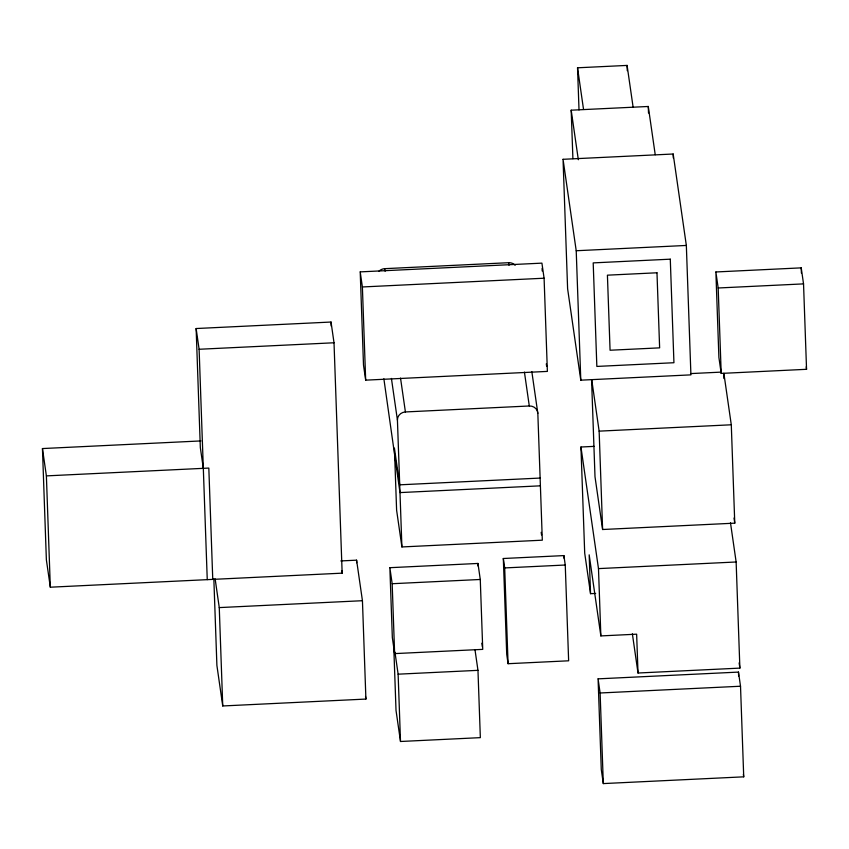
<?xml version="1.0" encoding="UTF-8"?>
<svg xmlns="http://www.w3.org/2000/svg" width="849" height="849" viewBox="0 0 849 849"><rect width="100%" height="100%" fill="white"/><g stroke="black" fill="none" stroke-linecap="round" stroke-linejoin="round"><path stroke-width="1.27" d="M579.018 109.935L577.532 67.793L627.093 65.415L633.099 107.07M572.905 158.678L571.186 110.19L648.275 106.475L655.226 154.709M563.046 159.304L673.172 154.009L686.342 245.446L690.916 374.865L580.79 380.172L567.61 288.734L563.046 159.304L576.216 250.742L580.79 380.172M576.216 250.742L686.342 245.446M379.004 271.224A8.278 7.768 -8.2 0 1 384.767 268.666L508.657 262.702A8.278 7.768 -8.2 0 1 515.173 265.27M360.209 271.882L541.917 263.137L544.092 278.217L547.382 371.406L365.675 380.15L363.499 365.07L360.209 271.882L362.385 286.962L365.675 380.15M362.385 286.962L544.092 278.217M715.877 271.967L801.223 267.86L803.536 283.884L806.55 369.304L721.204 373.411L718.891 357.387L715.877 271.967L718.18 287.991L721.204 373.411M718.18 287.991L803.536 283.884M203.325 468.34L200.332 447.603L196.13 328.531L331.036 322.036L334.018 342.773L342.158 573.16L50.324 587.2L46.377 559.862L42.45 448.559L200.926 440.928M196.13 328.531L199.112 349.268L334.018 342.773M690.64 373.592L721.045 372.127M401.906 546.947L397.428 420.106A8.278 7.768 -8.2 0 1 405.408 411.945L529.298 405.981A8.278 7.768 -8.2 0 1 537.831 413.346L542.32 540.187L401.906 546.947L396.61 510.185L394.414 448.06L399.709 484.821L540.123 478.061M591.721 379.652L599.139 431.143L731.286 424.787L734.767 523.154L602.61 529.511L595 476.724L591.573 379.673M595.658 593.43L590.543 593.674L584.706 553.145L580.949 447.009L594.194 446.372M42.45 448.559L46.387 475.886L208.822 468.075L212.759 579.389M540.399 485.83L399.985 492.59L383.865 378.771M340.831 560.934L356.591 560.17L362.438 600.71L365.908 699.067L222.746 705.965L216.898 665.425L213.842 578.869M503.33 558.504L563.895 555.596L565.254 565.02L568.639 660.798L508.073 663.706L506.715 654.282L503.33 558.504L504.688 567.928L508.073 663.706M389.861 567.694L477.966 563.449L480.269 579.474L482.741 649.368L394.636 653.613L392.334 637.588L389.861 567.694L392.174 583.719L394.636 653.613M504.688 567.928L565.254 565.02M580.949 447.009L598.481 568.607L736.136 561.985L739.882 668.11L638.013 673.013L632.367 633.789M392.174 583.719L480.269 579.474M215.126 578.827L219.265 607.597L362.438 600.71M590.543 593.674L589.174 554.843L600.859 635.912L636.644 634.182L638.013 673.013M394.944 652.149L398.128 674.18L477.966 670.339L480.343 737.643L400.505 741.485L396.016 710.38L393.734 645.718M598.078 678.85L738.481 672.09L740.519 686.236L743.724 776.835L603.31 783.585L601.272 769.449L598.078 678.85L600.116 692.986L603.31 783.585M600.116 692.986L740.519 686.236M806.2 366.842L806.55 369.304M723.868 373.284L731.286 424.787M734.024 518.007L734.767 523.154M730.48 522.761L736.136 561.985M739.129 662.889L739.882 668.11M743.353 774.267L743.724 776.835M577.532 67.793L583.539 109.447M571.186 110.19L578.328 159.718M546.3 363.86L546.66 366.375M531.835 371.671L537.831 413.346M508.657 262.702L509.029 265.312M524.427 372.117L529.298 405.981M541.184 532.312L541.556 534.944M481.85 643.202L482.381 646.906M474.973 649.602L477.966 670.339M384.767 268.666L385.138 271.277M400.526 378.081L405.408 411.945M391.421 378.431L397.428 420.106M394.01 645.675L394.392 648.265M365.537 696.456L365.908 699.067M341.786 570.57L342.158 573.16M801.223 267.86L801.414 273.113M738.481 672.09L738.63 676.037M723.773 374.621L723.91 378.558M673.172 154.009L673.31 157.967M648.275 106.475L648.509 113.034M627.093 65.415L627.273 70.679M599.139 431.143L602.61 529.511M598.481 568.607L600.859 635.912M563.895 555.596L563.991 558.217M542.108 268.38L542.203 271.011M477.966 563.449L478.061 566.092M398.128 674.18L400.505 741.485M356.591 560.17L356.686 562.791M331.036 322.036L331.174 326.005M219.265 607.597L222.746 705.965M199.112 349.268L207.252 579.644M46.387 475.886L50.324 587.2M670.286 259.178L593.196 262.893L596.847 366.428L673.936 362.725L670.286 259.178M656.977 272.784L607.417 275.172L610.07 350.234L659.631 347.857L656.977 272.784"/></g></svg>
